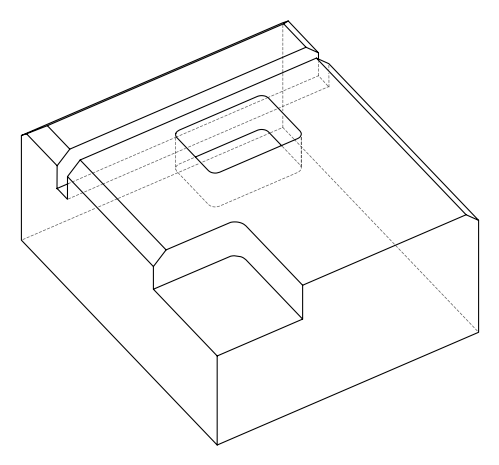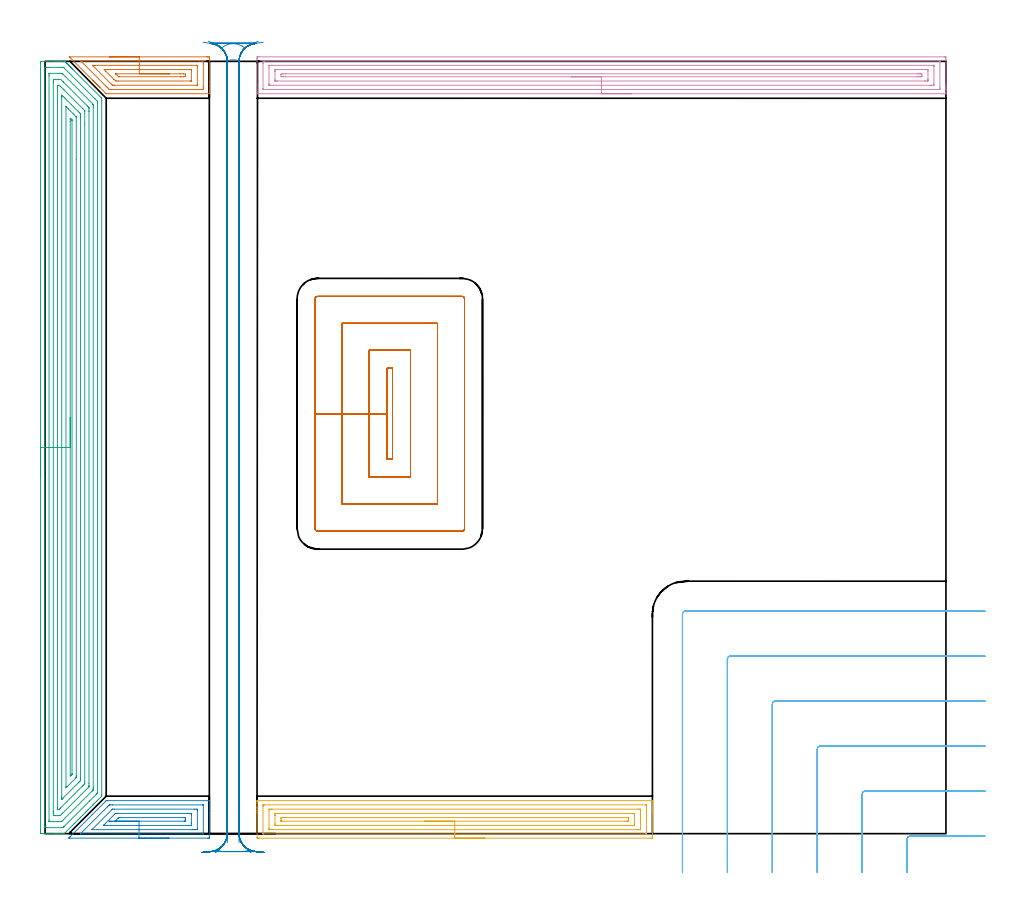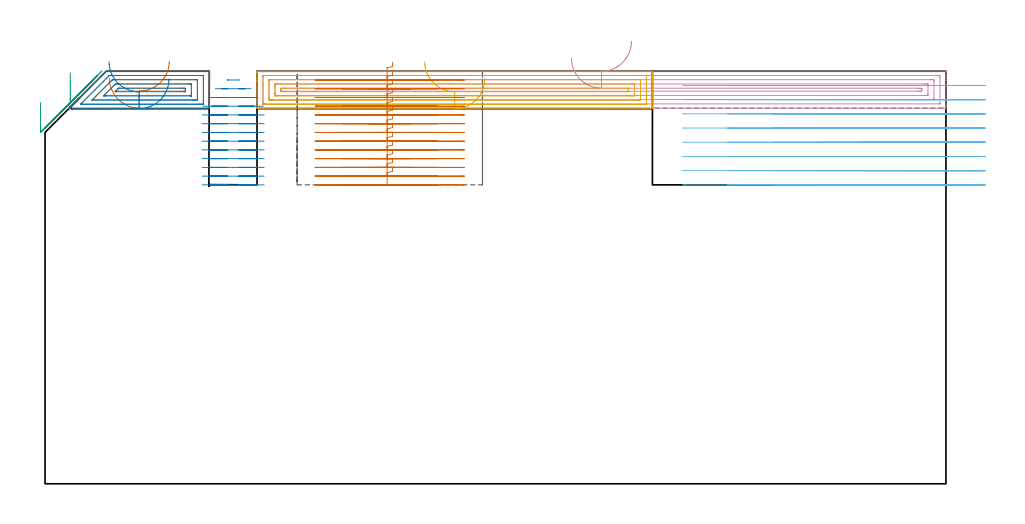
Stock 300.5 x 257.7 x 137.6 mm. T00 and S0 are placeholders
(PLAN: 8 operations, 2 tool changes, 79.7 min)
(1 AREA_MILL | FG_CHAMFER_SURFACE | UGT0205_001 | 1.84 min | 4463 mm3)
(2 AREA_MILL_1 | FG_CHAMFER_SURFACE_1 | UGT0205_001 | 1.86 min | 4624 mm3)
(3 AREA_MILL_2 | FG_CHAMFER_SURFACE_2 | UGT0205_001 | 16.23 min | 51466 mm3)
(4 AREA_MILL_3 | FG_CHAMFER_SURFACE_3 | UGT0205_001 | 9.4 min | 17809 mm3)
(5 AREA_MILL_4 | FG_CHAMFER_SURFACE_4 | UGT0205_001 | 5.5 min | 11270 mm3)
(6 MILL_CORNER_NOTCH_RECTANGULAR | CORNER_NOTCH_RECTANGULAR | UGT0201_094 | Follow Part, ap 5, ae 75% | 12.08 min | 310929 mm3)
(7 MILL_RECTANGULAR_POCKET | POCKET_RECTANGULAR_STRAIGHT | NXT0201_011 | Follow Part, ap 3, ae 75% | 17.88 min | 210039 mm3)
(8 MILL_RECTANGULAR_SLOT | SLOT_RECTANGULAR | NXT0201_011 | Follow Part, ap 3, ae 75% | 14.95 min | 153348 mm3)
(TOOL UGT0205_001 | Chamfer Mill 20 x 3 x 45 deg. | D20 FL50 Z2)
(TOOL UGT0201_094 | End mill 20 mm | D20 FL38 Z4)
(TOOL NXT0201_011 | ENDMILL 12mm [2P460-1200-NA 1630] | D12 FL38 Z6)
(OP 1 AREA_MILL)
G17 G21 G94 G90
T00 M6
G54
G17 G0 G90 X21.45 Y259.1 S1061 M3
G43 Z147.6 H0
Z135.3
G94 G1 X21.488 Z134.428 F250.
X21.602 Z133.563
X21.791 Z132.712
X22.053 Z131.88
X22.387 Z131.074
X22.79 Z130.3
X23.258 Z129.564
X23.79 Z128.872
X24.379 Z128.229
X25.022 Z127.639
X25.714 Z127.108
X26.45 Z126.64
X27.224 Z126.237
X28.03 Z125.903
X28.862 Z125.641
X29.713 Z125.452
X30.578 Z125.338
X31.45 Z125.3
X53.763
X54.199 Y259.099 Z125.301
X54.631 Y259.095 Z125.303
X54.79 Y259.092 Z125.306
X54.795 Y258.67 Z125.728
X54.8 Y258.077 Z126.32
Y250.75 Z133.645
Y249.296 Z135.101
Y248.11 Z136.284
Y247.5 Z136.9
Y247.23 Z137.169
X54.799 Y247.098 Z137.302
X54.79 Y246.806 Z137.593
X54.645 Y246.8 Z137.6
X21.19
X20.398 Y246.806 Z137.591
X20.33 Y246.869 Z137.528
X20.298 Y246.9 Z137.497
X18.345 Y248.854 Z135.544
X18.208 Y248.99 Z135.406
X18.068 Y249.131 Z135.267
X17.911 Y249.288 Z135.11
X17.768 Y249.43 Z134.965
X17.622 Y249.577 Z134.821
X17.477 Y249.722 Z134.676
X17.327 Y249.87 Z134.525
X17.176 Y250.023 Z134.375
X17.043 Y250.156 Z134.242
X16.887 Y250.31 Z134.085
X16.73 Y250.469 Z133.929
X16.609 Y250.59 Z133.808
X16.447 Y250.75 Z133.645
X16.284 Y250.915 Z133.483
X16.175 Y251.024 Z133.374
X16.007 Y251.19 Z133.204
X15.838 Y251.361 Z133.037
X8.424 Y258.776 Z125.624
X8.255 Y258.948 Z125.452
X8.119 Y259.093 Z125.306
X8.255 Y259.1 Z125.3
X31.45
Y257.686 Z126.714
X51.628
X52.415 Y257.685 Z126.715
X52.522 Y257.684 Z126.716
X52.767 Y257.679 Z126.721
X52.79 Y257.599 Z126.801
X52.796 Y257.413 Z126.987
X52.799 Y256.91 Z127.49
X52.8 Y256.53 Z127.87
Y248.99 Z135.41
X52.798 Y248.612 Z135.788
X52.79 Y248.232 Z136.168
X52.787 Y248.22 Z136.18
X52.782 Y248.218 Z136.182
X52.759 Y248.216 Z136.184
X52.71 Y248.215 Z136.185
X52.612 Y248.214 Z136.186
X21.977
X21.584 Y248.217 Z136.183
X21.486 Y248.219 Z136.181
X21.442 Y248.221 Z136.179
X21.377 Y248.282 Z136.118
X21.191 Y248.461 Z135.939
X20.66 Y248.99 Z135.41
X20.298 Y249.351 Z135.049
X12.269 Y257.38 Z127.02
X12.056 Y257.595 Z126.805
X12.024 Y257.629 Z126.771
X11.995 Y257.666 Z126.734
X11.986 Y257.679 Z126.721
X12.375 Y257.686 Z126.714
X31.45
Y256.272 Z128.128
X50.631 Y256.271 Z128.129
X50.712 Y256.27 Z128.13
X50.776 Y256.267 Z128.133
X50.789 Y256.265 Z128.135
X50.793 Y256.244 Z128.156
X50.796 Y256.197 Z128.203
X50.799 Y256.03 Z128.37
X50.8 Y255.863 Z128.537
X50.798 Y249.705 Z134.695
X50.793 Y249.648 Z134.752
X50.789 Y249.634 Z134.766
X50.782 Y249.633 Z134.767
X50.753 Y249.63 Z134.77
X50.631 Y249.629 Z134.771
X23.22
X22.975 Y249.63 Z134.77
X22.73 Y249.632 Z134.768
X22.567 Y249.635 Z134.765
X22.465 Y249.646 Z134.754
X22.419 Y249.689 Z134.711
X22.231 Y249.87 Z134.53
X22.083 Y250.017 Z134.383
X16.07 Y256.03 Z128.37
X15.838 Y256.264 Z128.136
X15.837 Y256.269 Z128.131
X16.485 Y256.271 Z128.129
X16.73 Y256.272 Z128.128
X31.45
Y254.857 Z129.543
X48.251
X48.68 Y254.854 Z129.546
X48.777 Y254.852 Z129.548
X48.79 Y254.85 Z129.55
X48.793 Y254.833 Z129.567
X48.797 Y254.786 Z129.614
X48.799 Y254.692 Z129.708
Y251.213 Z133.187
X48.797 Y251.109 Z133.291
X48.793 Y251.058 Z133.342
X48.79 Y251.05 Z133.35
X48.781 Y251.047 Z133.353
X48.748 Y251.045 Z133.355
X48.549 Y251.043 Z133.357
X24.462
X23.867 Y251.047 Z133.353
X23.563 Y251.05 Z133.35
X22.975 Y251.578 Z132.822
X22.92 Y251.63 Z132.77
X20.279 Y254.27 Z130.13
X19.71 Y254.85 Z129.55
X20.298 Y254.855 Z129.545
X20.596 Y254.857 Z129.543
X31.45
Y253.443 Z130.957
X45.278
X46.119 Y253.44 Z130.96
X46.17 Y253.438 Z130.962
X46.79 Y253.39 Z131.01
X46.795 Y252.774 Z131.626
X46.79 Y252.51 Z131.89
X46.219 Y252.462 Z131.938
X46.17 Y252.46 Z131.94
X45.332 Y252.457 Z131.943
X45.278
X24.759
X24.705 Y252.458 Z131.942
X24.598 Y252.463 Z131.937
X24.543 Y252.467 Z131.933
X24.526 Y252.48 Z131.92
X24.492 Y252.51 Z131.89
X23.867 Y253.132 Z131.268
X23.611 Y253.39 Z131.01
X23.577 Y253.428 Z130.972
X23.574 Y253.434 Z130.966
X23.582 Y253.436 Z130.964
X23.651 Y253.44 Z130.96
X23.759 Y253.443 Z130.957
X23.813
X31.45
X32.322 Z130.995
X33.186 Z131.109
X34.038 Z131.298
X34.87 Z131.56
X35.676 Z131.894
X36.45 Z132.297
X37.186 Z132.765
X37.878 Z133.296
X38.521 Z133.886
X39.11 Z134.529
X39.641 Z135.221
X40.11 Z135.957
X40.513 Z136.731
X40.847 Z137.537
X41.109 Z138.369
X41.298 Z139.22
X41.412 Z140.085
X41.45 Z140.957
G0 Z147.6
M5
M2
(OP 2 AREA_MILL_1)
G17 G21 G94 G90
T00 M6
G54
G17 G0 G90 X41.35 Y-1.5 S1061 M3
G43 Z147.6 H0
Z135.1
G94 G1 X41.312 Z134.228 F250.
X41.198 Z133.364
X41.009 Z132.512
X40.747 Z131.68
X40.413 Z130.874
X40.01 Z130.1
X39.541 Z129.364
X39.01 Z128.672
X38.421 Z128.029
X37.778 Z127.44
X37.086 Z126.908
X36.35 Z126.44
X35.576 Z126.037
X34.77 Z125.703
X33.938 Z125.441
X33.086 Z125.252
X32.221 Z125.138
X31.35 Z125.1
X8.048 Y-1.499
X7.917 Y-1.493 Z125.103
X7.962 Y-1.444 Z125.153
X8.085 Y-1.315 Z125.283
X8.342 Y-1.058 Z125.542
X20.35 Y10.949 Z137.549
X20.405 Y10.998 Z137.586
X20.748 Y11. Z137.6
X54.762
X54.79 Y10.995 Z137.593
X54.8 Y10.914 Z137.513
Y6.886 Z133.485
Y6.077 Z132.67
Y-1.001 Z125.594
X54.796 Y-1.41 Z125.186
X54.79 Y-1.491 Z125.104
X54.708 Y-1.498 Z125.098
X54.32 Y-1.5 Z125.1
X31.35
Y-0.086 Z126.514
X11.913 Y-0.085 Z126.515
X11.882
X11.786 Y-0.079 Z126.521
X11.787 Y-0.068 Z126.532
X11.791 Y-0.062 Z126.538
X11.824 Y-0.026 Z126.574
X11.858 Y0.008 Z126.608
X20.748 Y8.899 Z135.499
X21.108 Y9.256 Z135.856
X21.286 Y9.43 Z136.03
X21.427 Y9.566 Z136.166
X21.632 Y9.583 Z136.183
X21.664 Y9.584 Z136.184
X22.515 Y9.586 Z136.186
X52.584 Y9.585 Z136.185
X52.755 Y9.581 Z136.181
X52.789 Y9.579 Z136.179
X52.795 Y9.555 Z136.155
X52.798 Y9.527 Z136.127
X52.8 Y9.498 Z136.098
Y9.369 Z135.969
X52.799 Y0.274 Z126.874
X52.796 Y0.109 Z126.709
X52.79 Y-0.022 Z126.578
X52.784 Y-0.08 Z126.52
X52.522 Y-0.086 Z126.514
X31.35
Y1.328 Z127.928
X15.718 Y1.329 Z127.929
X15.669 Y1.332 Z127.932
X15.648 Y1.335 Z127.935
X15.656 Y1.35 Z127.95
X15.678 Y1.378 Z127.978
X22.331 Y8.032 Z134.632
X22.394 Y8.092 Z134.692
X22.446 Y8.139 Z134.739
X22.48 Y8.165 Z134.765
X22.515 Y8.167 Z134.767
X23.075 Y8.171 Z134.771
X49.903
X50.465 Y8.169 Z134.769
X50.786 Y8.164 Z134.764
X50.799 Y7.847 Z134.447
X50.8 Y7.833 Z134.433
Y1.64 Z128.24
X50.786 Y1.335 Z127.935
X50.225 Y1.33 Z127.93
X49.903 Y1.329 Z127.929
X49.344 Y1.328 Z127.928
X31.35
Y2.743 Z129.343
X20.286
X19.865 Y2.744 Z129.344
X19.657 Y2.746 Z129.346
X19.526 Y2.749 Z129.349
X19.582 Y2.821 Z129.421
X19.675 Y2.921 Z129.521
X19.865 Y3.116 Z129.716
X23.113 Y6.363 Z132.963
X23.399 Y6.646 Z133.246
X23.508 Y6.747 Z133.347
X23.61 Y6.751 Z133.351
X24.282 Y6.756 Z133.356
X24.487 Y6.757 Z133.357
X47.457
X48.136 Y6.756 Z133.356
X48.344 Y6.754 Z133.354
X48.79 Y6.743 Z133.343
X48.799 Y6.298 Z132.898
X48.8 Y3.643 Z130.243
X48.799 Y3.423 Z130.023
X48.793 Y2.765 Z129.365
X48.786 Y2.749 Z129.349
X48.772 Y2.746 Z129.346
X48.73 Y2.744 Z129.344
X48.645 Y2.743 Z129.343
X48.475
X31.35
Y4.157 Z130.757
X23.549
X23.424 Y4.158 Z130.758
X23.399 Y4.16 Z130.76
X23.381 Y4.163 Z130.763
X23.388 Y4.179 Z130.779
X23.399 Y4.199 Z130.799
X23.452 Y4.254 Z130.854
X23.506 Y4.308 Z130.908
X24.282 Y5.084 Z131.684
X24.336 Y5.138 Z131.738
X24.393 Y5.192 Z131.792
X24.484 Y5.274 Z131.874
X24.568 Y5.336 Z131.936
X24.865 Y5.341 Z131.941
X25.016 Y5.343 Z131.943
X46.219
X46.369 Y5.342 Z131.942
X46.519 Y5.338 Z131.938
X46.79 Y5.329 Z131.929
X46.793 Y5.192 Z131.792
X46.799 Y4.762 Z131.362
Y4.308 Z130.908
X46.798 Y4.2 Z130.8
X46.794 Y4.174 Z130.774
X46.791 Y4.166 Z130.766
X46.769 Y4.163 Z130.763
X46.67 Y4.159 Z130.759
X46.519 Y4.157 Z130.757
X46.369
X31.35
X30.478 Z130.795
X29.613 Z130.909
X28.762 Z131.098
X27.93 Z131.36
X27.124 Z131.694
X26.35 Z132.097
X25.614 Z132.565
X24.922 Z133.096
X24.279 Z133.686
X23.689 Z134.329
X23.158 Z135.021
X22.69 Z135.757
X22.287 Z136.531
X21.953 Z137.337
X21.691 Z138.169
X21.502 Z139.02
X21.388 Z139.885
X21.35 Z140.757
G0 Z147.6
M5
M2
(OP 3 AREA_MILL_2)
G17 G21 G94 G90
T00 M6
G54
G17 G0 G90 X-1.5 Y118.8 S1061 M3
G43 Z147.6 H0
Z127.2
G94 G1 Y118.838 Z126.328 F250.
Y118.952 Z125.463
Y119.141 Z124.612
Y119.403 Z123.78
Y119.737 Z122.974
Y120.14 Z122.2
Y120.608 Z121.464
Y121.14 Z120.772
Y121.729 Z120.129
Y122.372 Z119.54
Y123.064 Z119.008
Y123.8 Z118.54
Y124.574 Z118.137
Y125.38 Z117.803
Y126.212 Z117.541
Y127.063 Z117.352
Y127.928 Z117.238
Y128.8 Z117.2
Y256.983
X-1.495 Y257.395 Z117.203
X-1.492 Y257.59 Z117.206
X-1.293 Y257.6 Z117.405
X3.399 Z122.093
X3.946 Z122.642
X4.282 Z122.978
X4.829 Z123.525
X5.166 Z123.861
X6.46 Z125.158
X6.491 Z125.189
X6.591 Y257.598 Z125.289
X6.619 Y257.579 Z125.317
X6.891 Y257.309 Z125.591
X6.972 Y257.228 Z125.672
X7.218 Y256.983 Z125.916
X7.375 Y256.828 Z126.07
X7.528 Y256.673 Z126.226
X7.665 Y256.537 Z126.362
X7.816 Y256.386 Z126.512
X7.965 Y256.236 Z126.663
X8.111 Y256.09 Z126.809
X8.258 Y255.944 Z126.954
X8.402 Y255.799 Z127.1
X8.558 Y255.643 Z127.256
X8.7 Y255.502 Z127.396
X8.839 Y255.362 Z127.537
X9.005 Y255.197 Z127.702
X9.142 Y255.06 Z127.838
X18.829 Y245.371 Z137.529
X18.863 Y245.333 Z137.562
X18.894 Y245.295 Z137.592
X18.9 Y244.477 Z137.6
Y13.122
X18.897 Y12.504 Z137.586
X18.861 Y12.461 Z137.561
X17.737 Y11.336 Z136.435
X17.29 Y10.889 Z135.989
X16.844 Y10.443 Z135.542
X16.282 Y9.881 Z134.981
X16.063 Y9.661 Z134.76
X15.951 Y9.549 Z134.648
X15.417 Y9.017 Z134.116
X15.179 Y8.778 Z133.876
X15.058 Y8.656 Z133.755
X14.553 Y8.152 Z133.252
X14.296 Y7.894 Z132.992
X14.164 Y7.763 Z132.861
X13.688 Y7.288 Z132.388
X13.412 Y7.01 Z132.108
X12.824 Y6.424 Z131.524
X12.529 Y6.126 Z131.224
X11.93 Y5.53 Z130.63
X11.645 Y5.243 Z130.34
X11.037 Y4.636 Z129.736
X10.762 Y4.359 Z129.456
X10.052 Y3.651 Z128.751
X9.698 Y3.297 Z128.395
X9.128 Y2.728 Z127.828
X8.405 Y2.005 Z127.105
X6.571 Y0.17 Z125.269
X6.491 Y0.092 Z125.189
X6.407 Y0.01 Z125.104
X6.154 Y0. Z124.854
X5.839 Z124.539
X5.166 Z123.86
X3.946 Z122.642
X3.399 Z122.093
X-0.746 Z117.951
X-1.019 Y0.001 Z117.678
X-1.231 Y0.004 Z117.466
X-1.492 Y0.009 Z117.206
X-1.494 Y0.136 Z117.203
X-1.499 Y0.617 Z117.201
X-1.5 Y1.103 Z117.2
Y128.8
X-0.086 Z118.614
X-0.085 Y255.407 Z118.615
X-0.084 Y255.513 Z118.616
X-0.081 Y255.564 Z118.619
X-0.08 Y255.583 Z118.62
X-0.049 Y255.59 Z118.651
X0.351 Y255.598 Z119.051
X0.748 Y255.599 Z119.448
X1.233 Y255.6 Z119.933
X4.767 Z123.467
X5.651 Z124.351
X6.049 Y255.597 Z124.749
X6.106 Y255.594 Z124.806
X6.139 Y255.59 Z124.839
X6.171 Y255.567 Z124.871
X6.298 Y255.446 Z124.998
X6.553 Y255.197 Z125.253
X16.652 Y245.098 Z135.352
X17.268 Y244.477 Z135.968
X17.476 Y244.262 Z136.176
X17.486 Y243.584 Z136.186
X17.485 Y14.016 Z136.185
X17.48 Y13.595 Z136.18
X17.479 Y13.546 Z136.179
X17.453 Y13.514 Z136.153
X17.398 Y13.453 Z136.098
X17.305 Y13.356 Z136.005
X17.073 Y13.122 Z135.773
X14.84 Y10.889 Z133.54
X6.354 Y2.403 Z125.054
X6.2 Y2.251 Z124.9
X6.049 Y2.105 Z124.749
X5.981 Y2.043 Z124.681
X5.927 Y2.01 Z124.627
X5.807 Y2.006 Z124.507
X5.563 Y2.001 Z124.263
X0.748 Y2. Z119.448
X0.261 Y2.002 Z118.961
X0.03 Y2.01 Z118.73
X-0.079 Y2.015 Z118.621
X-0.085 Y2.352 Z118.615
Y2.403
X-0.086 Y128.8 Z118.614
X1.328 Z120.028
X1.329 Y252.823 Z120.029
X1.333 Y253.41 Z120.033
X1.335 Y253.562 Z120.035
X1.337 Y253.59 Z120.037
X1.381 Y253.594 Z120.081
X1.445 Y253.599 Z120.145
X4.978 Y253.6 Z123.678
X5.166 Y253.598 Z123.866
X5.353 Y253.594 Z124.053
X5.706 Y253.583 Z124.406
X5.888 Y253.41 Z124.588
X6.049 Y253.251 Z124.749
X6.784 Y252.517 Z125.484
X15.977 Y243.323 Z134.677
X16.029 Y243.27 Z134.729
X16.053 Y243.241 Z134.753
X16.062 Y243.227 Z134.762
X16.065 Y243.201 Z134.765
X16.069 Y242.997 Z134.769
X16.071 Y242.691 Z134.771
Y242.385
Y15.496
X16.068 Y14.909 Z134.768
X16.065 Y14.609 Z134.765
X16.06 Y14.57 Z134.76
X16.039 Y14.546 Z134.739
X15.979 Y14.482 Z134.679
X15.768 Y14.268 Z134.468
X15.643 Y14.142 Z134.343
X5.871 Y4.37 Z124.571
X5.688 Y4.19 Z124.388
X5.512 Y4.023 Z124.212
X5.346 Y4.008 Z124.046
X5.166 Y4.004 Z123.866
X4.47 Y4. Z123.17
X4.282 Z122.982
X2.703 Z121.403
X1.819 Y4.001 Z120.519
X1.632 Y4.004 Z120.332
X1.444 Y4.01 Z120.144
X1.335 Y4.016 Z120.035
X1.332 Y4.088 Z120.032
X1.33 Y4.19 Z120.03
X1.329 Y4.496 Z120.029
X1.328 Y128.8 Z120.028
X2.743 Z121.443
Y250.5
X2.744 Y250.73 Z121.444
X2.749 Y251.387 Z121.449
X2.76 Y251.59 Z121.46
X3.422 Y251.6 Z122.122
X4.306 Z123.006
X5.166 Y251.595 Z123.866
X5.197 Y251.592 Z123.897
X6.049 Y250.798 Z124.749
X6.12 Y250.73 Z124.82
X14.16 Y242.691 Z132.86
X14.322 Y242.525 Z133.022
X14.65 Y242.188 Z133.35
X14.654 Y242.031 Z133.354
X14.656 Y241.798 Z133.356
X14.657 Y241.135 Z133.357
Y240.904
Y16.696
X14.656 Y16.034 Z133.356
X14.654 Y15.802 Z133.354
X14.65 Y15.638 Z133.35
X14.643 Y15.603 Z133.343
X14.617 Y15.573 Z133.317
X14.566 Y15.518 Z133.266
X14.425 Y15.374 Z133.125
X5.921 Y6.87 Z124.621
X5.541 Y6.491 Z124.241
X5.166 Y6.121 Z123.866
X5.091 Y6.052 Z123.791
X5.033 Y6.01 Z123.733
X4.927 Y6.007 Z123.627
X4.712 Y6.003 Z123.412
X4.282 Y6. Z122.982
X3.375 Z122.075
X2.964 Y6.006 Z121.664
X2.764 Y6.01 Z121.464
X2.75 Y6.121 Z121.45
X2.744 Y6.638 Z121.444
X2.743 Y6.87 Z121.443
Y7.533
Y128.8
X4.157 Z122.857
Y249.07
X4.159 Y249.197 Z122.859
X4.163 Y249.45 Z122.863
X4.167 Y249.591 Z122.867
X4.201 Y249.593 Z122.901
X4.282 Y249.596 Z122.982
X4.518 Y249.598 Z123.218
X4.679 Y249.594 Z123.379
X4.758 Y249.59 Z123.458
X4.901 Y249.464 Z123.601
X5.166 Y249.219 Z123.866
X5.454 Y248.944 Z124.154
X6.049 Y248.352 Z124.749
X6.352 Y248.051 Z125.052
X12.604 Y241.798 Z131.304
X13.118 Y241.28 Z131.818
X13.209 Y241.184 Z131.909
X13.229 Y241.161 Z131.929
X13.236 Y241.114 Z131.936
X13.24 Y241.031 Z131.94
X13.242 Y240.904 Z131.942
X13.243 Y236.55 Z131.943
X13.242 Y17.463 Z131.942
X13.236 Y16.696 Z131.936
X13.231 Y16.64 Z131.931
X13.203 Y16.609 Z131.903
X13.118 Y16.519 Z131.818
X12.763 Y16.161 Z131.463
X12.404 Y15.802 Z131.104
X5.166 Y8.564 Z123.866
X4.764 Y8.169 Z123.464
X4.603 Y8.013 Z123.303
X4.282 Y8.007 Z122.982
X4.19 Y8.008 Z122.89
X4.169 Y8.009 Z122.869
X4.164 Y8.107 Z122.864
X4.16 Y8.276 Z122.86
X4.157 Y8.529 Z122.857
Y8.656
Y128.8
X5.571 Z124.271
Y245.371
X5.573 Y245.853 Z124.273
X5.576 Y246.264 Z124.276
X5.578 Y246.358 Z124.278
X5.682 Y246.264 Z124.382
X6.049 Y245.901 Z124.749
X6.582 Y245.371 Z125.282
X8.815 Y243.138 Z127.515
X11.048 Y240.904 Z129.748
X11.351 Y240.601 Z130.051
X11.643 Y240.305 Z130.343
X11.789 Y240.154 Z130.489
X11.822 Y240.117 Z130.522
X11.824 Y240.08 Z130.524
X11.826 Y240.011 Z130.526
X11.829 Y239.528 Z130.529
Y239.118
Y18.482
X11.827 Y18. Z130.527
X11.824 Y17.794 Z130.524
X11.822 Y17.696 Z130.522
X11.731 Y17.589 Z130.431
X11.543 Y17.394 Z130.243
X11.351 Y17.199 Z130.051
X11.101 Y16.948 Z129.801
X6.049 Y11.897 Z124.749
X5.769 Y11.62 Z124.469
X5.628 Y11.485 Z124.328
X5.586 Y11.445 Z124.286
X5.578 Y11.5 Z124.278
X5.574 Y11.585 Z124.274
X5.572 Y11.643 Z124.272
X5.571 Y11.819 Z124.271
Y12.229
Y128.8
X6.985 Z125.685
X6.986 Y242.383 Z125.686
X6.987 Y242.48 Z125.687
X6.988 Y242.503 Z125.688
X6.989 Y242.505 Z125.689
X6.994 Y242.502 Z125.694
X7.035 Y242.464 Z125.735
X7.705 Y241.798 Z126.405
X9.492 Y240.011 Z128.192
X9.584 Y239.919 Z128.284
X10.379 Y239.118 Z129.079
X10.405 Y239.086 Z129.105
X10.408 Y239.064 Z129.108
X10.412 Y239.013 Z129.112
X10.414 Y238.908 Z129.114
X10.415 Y224.879 Z129.115
X10.414 Y19.375 Z129.114
X10.41 Y18.955 Z129.11
X10.408 Y18.747 Z129.108
X10.398 Y18.707 Z129.098
X10.374 Y18.678 Z129.074
X10.325 Y18.625 Z129.025
X10.185 Y18.482 Z128.885
X7.408 Y15.705 Z126.108
X7.215 Y15.517 Z125.915
X7.027 Y15.336 Z125.727
X6.992 Y15.305 Z125.692
X6.985 Y15.802 Z125.685
Y128.8
X8.399 Z127.099
X8.4 Y237.635 Z127.1
X8.401 Y238.225 Z127.101
X8.403 Y238.525 Z127.103
X8.406 Y238.613 Z127.106
X8.57 Y238.471 Z127.27
X8.7 Y238.35 Z127.4
X8.828 Y238.225 Z127.528
X8.958 Y238.088 Z127.658
X8.993 Y238.049 Z127.693
X8.996 Y238.033 Z127.696
X8.999 Y237.997 Z127.699
X9. Y237.921 Z127.7
Y19.965
X8.998 Y19.864 Z127.698
X8.993 Y19.784 Z127.693
X8.988 Y19.746 Z127.688
X8.969 Y19.724 Z127.669
X8.7 Y19.447 Z127.4
X8.664 Y19.411 Z127.364
X8.628 Y19.375 Z127.328
X8.53 Y19.289 Z127.23
X8.406 Y19.192 Z127.106
X8.402 Y19.375 Z127.102
X8.4 Y19.522 Z127.1
X8.399 Y128.8 Z127.099
Y129.672 Z127.138
Y130.536 Z127.251
Y131.388 Z127.44
Y132.22 Z127.703
Y133.026 Z128.036
Y133.8 Z128.439
Y134.536 Z128.908
Y135.228 Z129.439
Y135.871 Z130.028
Y136.46 Z130.672
Y136.991 Z131.364
Y137.46 Z132.099
Y137.863 Z132.873
Y138.197 Z133.679
Y138.459 Z134.511
Y138.648 Z135.363
Y138.762 Z136.228
Y138.8 Z137.099
G0 Z147.6
M5
M2
(OP 4 AREA_MILL_3)
G17 G21 G94 G90
T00 M6
G54
G17 G0 G90 X195.6 Y246.8 S1061 M3
G43 Z147.6 H0
G94 G1 X195.562 Z146.728 F250.
X195.448 Z145.863
X195.259 Z145.012
X194.997 Z144.18
X194.663 Z143.374
X194.26 Z142.6
X193.792 Z141.864
X193.26 Z141.172
X192.671 Z140.529
X192.028 Z139.939
X191.336 Z139.408
X190.6 Z138.94
X189.826 Z138.537
X189.02 Z138.203
X188.188 Z137.941
X187.336 Z137.752
X186.472 Z137.638
X185.6 Z137.6
X70.865
X70.71 Y246.806 Z137.593
X70.7 Y247.118 Z137.281
Y247.46 Z136.94
Y248.11 Z136.285
Y249.315 Z135.081
Y249.87 Z134.524
Y258.392 Z126.005
X70.703 Y258.67 Z125.728
X70.71 Y259.092 Z125.306
X70.879 Y259.096 Z125.302
X71.311 Y259.1 Z125.3
X299.889 Y259.099 Z125.301
X300.321 Y259.096 Z125.302
X300.49 Y259.092 Z125.306
X300.495 Y258.67 Z125.728
X300.5 Y258.067 Z126.33
Y249.87 Z134.524
Y249.315 Z135.081
Y248.99 Z135.406
Y248.435 Z135.961
Y248.11 Z136.285
Y247.117 Z137.282
X300.49 Y246.806 Z137.593
X300.335 Y246.8 Z137.6
X185.6
Y248.214 Z136.186
X72.991 Y248.215 Z136.185
X72.734 Y248.22 Z136.18
X72.71 Y248.221 Z136.179
X72.705 Y248.241 Z136.159
X72.702 Y248.272 Z136.128
X72.7 Y248.302 Z136.098
Y248.502 Z135.898
X72.701 Y256.91 Z127.49
X72.703 Y257.298 Z127.102
X72.713 Y257.679 Z126.721
X73.097 Y257.684 Z126.716
X73.203 Y257.685 Z126.715
X298.209
X298.466 Y257.68 Z126.72
X298.49 Y257.679 Z126.721
X298.495 Y257.659 Z126.741
X298.499 Y257.628 Z126.772
X298.5 Y257.598 Z126.802
Y257.398 Z127.002
X298.499 Y248.99 Z135.41
X298.497 Y248.602 Z135.798
X298.487 Y248.221 Z136.179
X298.103 Y248.216 Z136.184
X297.997 Y248.215 Z136.185
X185.6 Y248.214 Z136.186
Y249.628 Z134.772
X75.128 Y249.629 Z134.771
X74.883 Y249.63 Z134.77
X74.801 Y249.632 Z134.768
X74.738 Y249.635 Z134.765
X74.71 Y249.643 Z134.757
X74.707 Y249.69 Z134.71
X74.703 Y249.87 Z134.53
X74.7 Y250.05 Z134.35
Y255.33 Z129.07
X74.702 Y256.03 Z128.37
X74.704 Y256.206 Z128.194
X74.71 Y256.263 Z128.137
X74.761 Y256.266 Z128.134
X74.883 Y256.268 Z128.132
X75.531 Y256.271 Z128.129
X75.776 Y256.272 Z128.128
X296.072 Y256.271 Z128.129
X296.317 Y256.27 Z128.13
X296.399 Y256.268 Z128.132
X296.462 Y256.265 Z128.135
X296.49 Y256.257 Z128.143
X296.493 Y256.21 Z128.19
X296.497 Y256.03 Z128.37
X296.5 Y255.85 Z128.55
Y250.57 Z133.83
X296.498 Y249.87 Z134.53
X296.496 Y249.694 Z134.706
X296.49 Y249.637 Z134.763
X296.439 Y249.634 Z134.766
X296.317 Y249.632 Z134.768
X295.669 Y249.629 Z134.771
X295.424 Y249.628 Z134.772
X185.6
Y251.043 Z133.357
X77.562
X77.264 Y251.044 Z133.356
X76.83 Y251.048 Z133.352
X76.736 Y251.05 Z133.35
X76.71 Y251.059 Z133.341
X76.707 Y251.104 Z133.296
X76.704 Y251.203 Z133.197
X76.7 Y251.599 Z132.801
Y254.239 Z130.161
Y254.27 Z130.13
X76.704 Y254.694 Z129.706
X76.707 Y254.8 Z129.6
X76.71 Y254.847 Z129.553
X76.768 Y254.85 Z129.55
X76.969 Y254.854 Z129.546
X77.562 Y254.857 Z129.543
X77.858
X293.638
X293.936 Y254.856 Z129.544
X294.37 Y254.852 Z129.548
X294.464 Y254.85 Z129.55
X294.49 Y254.841 Z129.559
X294.493 Y254.796 Z129.604
X294.496 Y254.697 Z129.703
X294.5 Y254.301 Z130.099
Y251.661 Z132.739
Y251.63 Z132.77
X294.496 Y251.206 Z133.194
X294.493 Y251.1 Z133.3
X294.49 Y251.053 Z133.347
X294.432 Y251.05 Z133.35
X294.231 Y251.046 Z133.354
X293.638 Y251.043 Z133.357
X293.342
X185.6
Y252.457 Z131.943
X80.24
X79.399 Y252.46 Z131.94
X79.347 Y252.462 Z131.938
X78.71 Y252.51 Z131.89
X78.705 Y253.143 Z131.257
X78.71 Y253.39 Z131.01
X79.298 Y253.438 Z130.962
X79.347 Y253.44 Z130.96
X80.186 Y253.443 Z130.957
X80.24
X290.96
X291.801 Y253.441 Z130.959
X291.853 Y253.438 Z130.962
X292.49 Y253.39 Z131.01
X292.495 Y252.757 Z131.643
X292.49 Y252.51 Z131.89
X291.902 Y252.462 Z131.938
X291.853 Y252.46 Z131.94
X291.014 Y252.457 Z131.943
X290.96
X185.6
X184.728 Z131.981
X183.864 Z132.095
X183.012 Z132.284
X182.18 Z132.546
X181.374 Z132.88
X180.6 Z133.283
X179.864 Z133.752
X179.172 Z134.283
X178.529 Z134.872
X177.94 Z135.515
X177.408 Z136.207
X176.94 Z136.943
X176.537 Z137.717
X176.203 Z138.523
X175.941 Z139.355
X175.752 Z140.207
X175.638 Z141.072
X175.6 Z141.943
G0 Z147.6
M5
M2
(OP 5 AREA_MILL_4)
G17 G21 G94 G90
T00 M6
G54
G17 G0 G90 X146.65 Y-1.5 S1061 M3
G43 Z147.6 H0
Z135.1
G94 G1 X146.612 Z134.228 F250.
X146.498 Z133.363
X146.309 Z132.512
X146.047 Z131.68
X145.713 Z130.874
X145.31 Z130.1
X144.841 Z129.364
X144.31 Z128.672
X143.721 Z128.029
X143.078 Z127.44
X142.386 Z126.908
X141.65 Z126.44
X140.876 Z126.037
X140.07 Z125.703
X139.238 Z125.441
X138.386 Z125.252
X137.522 Z125.138
X136.65 Z125.1
X71.265
X70.872 Y-1.495 Z125.102
X70.71 Y-1.491 Z125.105
X70.7 Y-1.324 Z125.273
Y6.962 Z133.556
Y7.607 Z134.205
Y7.847 Z134.444
Y8.492 Z135.089
Y8.732 Z135.328
Y9.211 Z135.81
Y10.022 Z136.621
Y10.501 Z137.1
Y10.73 Z137.329
X70.707 Y10.986 Z137.577
X70.709 Y10.997 Z137.589
X70.821 Y11. Z137.6
X202.479
X202.591 Y10.997 Z137.589
X202.593 Y10.986 Z137.577
X202.6 Y10.73 Z137.328
Y10.022 Z136.621
Y9.211 Z135.81
Y8.732 Z135.328
Y8.492 Z135.089
Y7.847 Z134.444
Y7.607 Z134.204
Y6.962 Z133.556
Y-0.439 Z126.157
X202.596 Y-1.001 Z125.595
X202.592 Y-1.491 Z125.105
X202.53 Y-1.494 Z125.103
X202.035 Y-1.5 Z125.1
X136.65
Y-0.086 Z126.514
X73.013
X72.828 Y-0.083 Z126.517
X72.737 Y-0.079 Z126.521
X72.709 Y-0.07 Z126.53
X72.705 Y-0.043 Z126.557
X72.702 Y0.028 Z126.628
X72.7 Y0.226 Z126.826
Y9.074 Z135.674
X72.701 Y9.417 Z136.017
X72.705 Y9.515 Z136.115
X72.71 Y9.571 Z136.171
X72.726 Y9.579 Z136.179
X72.83 Y9.582 Z136.182
X73.044 Y9.586 Z136.186
X73.075
X200.287
X200.472 Y9.583 Z136.183
X200.563 Y9.579 Z136.179
X200.591 Y9.57 Z136.17
X200.595 Y9.543 Z136.143
X200.598 Y9.471 Z136.071
X200.6 Y9.274 Z135.874
Y0.426 Z127.026
X200.599 Y0.083 Z126.683
X200.595 Y-0.015 Z126.585
X200.59 Y-0.071 Z126.529
X200.574 Y-0.079 Z126.521
X200.47 Y-0.083 Z126.517
X200.255 Y-0.086 Z126.514
X200.225
X136.65
Y1.328 Z127.928
X75.713 Y1.329 Z127.929
X75.149 Y1.33 Z127.93
X74.824 Y1.333 Z127.933
X74.724 Y1.335 Z127.935
X74.709 Y1.53 Z128.13
X74.703 Y1.653 Z128.253
X74.7 Y1.776 Z128.376
X74.701 Y7.969 Z134.569
X74.706 Y8.093 Z134.693
X74.711 Y8.165 Z134.765
X74.743 Y8.167 Z134.767
X74.824 Y8.169 Z134.769
X75.387 Y8.171 Z134.771
X75.713
X197.587
X198.151 Y8.17 Z134.77
X198.476 Y8.167 Z134.767
X198.576 Y8.165 Z134.765
X198.591 Y7.97 Z134.57
X198.597 Y7.847 Z134.447
X198.6 Y7.724 Z134.324
X198.599 Y1.531 Z128.131
X198.594 Y1.407 Z128.007
X198.589 Y1.335 Z127.935
X198.557 Y1.333 Z127.933
X198.476 Y1.331 Z127.931
X197.913 Y1.329 Z127.929
X197.587 Y1.328 Z127.928
X136.65
Y2.743 Z129.343
X77.492
X77.286 Y2.744 Z129.344
X76.765 Y2.749 Z129.349
X76.71 Y2.751 Z129.351
X76.706 Y2.828 Z129.428
X76.702 Y2.994 Z129.594
X76.7 Y3.326 Z129.926
Y5.981 Z132.581
Y6.077 Z132.677
X76.705 Y6.471 Z133.071
X76.71 Y6.668 Z133.268
X76.72 Y6.751 Z133.351
X76.813 Y6.753 Z133.353
X77.492 Y6.757 Z133.357
X77.698
X195.808
X196.014 Y6.756 Z133.356
X196.535 Y6.75 Z133.35
X196.59 Y6.749 Z133.349
X196.594 Y6.672 Z133.272
X196.598 Y6.506 Z133.106
X196.6 Y6.174 Z132.774
Y3.519 Z130.119
Y3.423 Z130.023
X196.595 Y3.029 Z129.629
X196.59 Y2.832 Z129.432
X196.58 Y2.749 Z129.349
X196.487 Y2.747 Z129.347
X195.808 Y2.743 Z129.343
X195.602
X136.65
Y4.157 Z130.757
X79.12 Y4.158 Z130.758
X78.817 Y4.161 Z130.761
X78.732 Y4.164 Z130.764
X78.709 Y4.168 Z130.768
X78.707 Y4.177 Z130.777
X78.703 Y4.226 Z130.826
X78.701 Y4.308 Z130.908
Y4.875 Z131.475
X78.707 Y5.192 Z131.792
X78.71 Y5.328 Z131.928
X78.969 Y5.337 Z131.937
X79.122 Y5.341 Z131.941
X79.272 Y5.342 Z131.942
X80.01 Y5.343 Z131.943
X194.18 Y5.342 Z131.942
X194.483 Y5.339 Z131.939
X194.568 Y5.336 Z131.936
X194.591 Y5.332 Z131.932
X194.593 Y5.323 Z131.923
X194.597 Y5.274 Z131.874
X194.599 Y5.192 Z131.792
Y4.625 Z131.225
X194.593 Y4.308 Z130.908
X194.59 Y4.172 Z130.772
X194.331 Y4.163 Z130.763
X194.178 Y4.159 Z130.759
X194.028 Y4.158 Z130.758
X193.29 Y4.157 Z130.757
X136.65
X135.778 Z130.795
X134.913 Z130.909
X134.062 Z131.098
X133.23 Z131.36
X132.424 Z131.694
X131.65 Z132.097
X130.914 Z132.565
X130.222 Z133.096
X129.579 Z133.686
X128.99 Z134.329
X128.458 Z135.021
X127.99 Z135.757
X127.587 Z136.531
X127.253 Z137.337
X126.991 Z138.169
X126.802 Z139.02
X126.688 Z139.885
X126.65 Z140.757
G0 Z147.6
M5
M2
(OP 6 MILL_CORNER_NOTCH_RECTANGULAR)
G17 G21 G94 G90
T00 M6
G54
G17 G0 G90 X313.468 Y-0.8 S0 M3
G43 Z147.6 H0
Z132.862
G94 G1 X310.468 F250.
X288.594 F500.
G3 X287.6 Y-1.794 R1.
G1 Y-10.
Y-13. F250.
G0 Z147.6
X313.5 Y14.2
Z132.862
G1 X310.5
X273.595 F500.
G3 X272.6 Y13.205 R1.
G1 Y-10.
Y-13. F250.
G0 Z147.6
X313.5 Y29.2
Z132.862
G1 X310.5
X258.595 F500.
G3 X257.6 Y28.205 R1.
G1 Y-10.
Y-13. F250.
G0 Z147.6
X313.5 Y44.2
Z132.862
G1 X310.5
X243.595 F500.
G3 X242.6 Y43.205 R1.
G1 Y-10.
Y-13. F250.
G0 Z147.6
X313.5 Y59.2
Z132.862
G1 X310.5
X228.596 F500.
G3 X227.6 Y58.204 R1.
G1 Y-10.
Y-13. F250.
G0 Z147.6
X313.5 Y74.2
Z132.862
G1 X310.5
X213.596 F500.
G3 X212.6 Y73.204 R1.
G1 Y-10.
Y-13. F250.
G0 Z147.6
X313.468 Y-0.8
Z128.125
G1 X310.468
X288.594 F500.
G3 X287.6 Y-1.794 R1.
G1 Y-10.
Y-13. F250.
G0 Z147.6
X313.5 Y14.2
Z128.125
G1 X310.5
X273.595 F500.
G3 X272.6 Y13.205 R1.
G1 Y-10.
Y-13. F250.
G0 Z147.6
X313.5 Y29.2
Z128.125
G1 X310.5
X258.595 F500.
G3 X257.6 Y28.205 R1.
G1 Y-10.
Y-13. F250.
G0 Z147.6
X313.5 Y44.2
Z128.125
G1 X310.5
X243.595 F500.
G3 X242.6 Y43.205 R1.
G1 Y-10.
Y-13. F250.
G0 Z147.6
X313.5 Y59.2
Z128.125
G1 X310.5
X228.596 F500.
G3 X227.6 Y58.204 R1.
G1 Y-10.
Y-13. F250.
G0 Z147.6
X313.5 Y74.2
Z128.125
G1 X310.5
X213.596 F500.
G3 X212.6 Y73.204 R1.
G1 Y-10.
Y-13. F250.
G0 Z147.6
X313.468 Y-0.8
Z123.387
G1 X310.468
X288.594 F500.
G3 X287.6 Y-1.794 R1.
G1 Y-10.
Y-13. F250.
G0 Z147.6
X313.5 Y14.2
Z123.387
G1 X310.5
X273.595 F500.
G3 X272.6 Y13.205 R1.
G1 Y-10.
Y-13. F250.
G0 Z147.6
X313.5 Y29.2
Z123.387
G1 X310.5
X258.595 F500.
G3 X257.6 Y28.205 R1.
G1 Y-10.
Y-13. F250.
G0 Z147.6
X313.5 Y44.2
Z123.387
G1 X310.5
X243.595 F500.
G3 X242.6 Y43.205 R1.
G1 Y-10.
Y-13. F250.
G0 Z147.6
X313.5 Y59.2
Z123.387
G1 X310.5
X228.596 F500.
G3 X227.6 Y58.204 R1.
G1 Y-10.
Y-13. F250.
G0 Z147.6
X313.5 Y74.2
Z123.387
G1 X310.5
X213.596 F500.
G3 X212.6 Y73.204 R1.
G1 Y-10.
Y-13. F250.
G0 Z147.6
X313.468 Y-0.8
Z118.65
G1 X310.468
X288.594 F500.
G3 X287.6 Y-1.794 R1.
G1 Y-10.
Y-13. F250.
G0 Z147.6
X313.5 Y14.2
Z118.65
G1 X310.5
X273.595 F500.
G3 X272.6 Y13.205 R1.
G1 Y-10.
Y-13. F250.
G0 Z147.6
X313.5 Y29.2
Z118.65
G1 X310.5
X258.595 F500.
G3 X257.6 Y28.205 R1.
G1 Y-10.
Y-13. F250.
G0 Z147.6
X313.5 Y44.2
Z118.65
G1 X310.5
X243.595 F500.
G3 X242.6 Y43.205 R1.
G1 Y-10.
Y-13. F250.
G0 Z147.6
X313.5 Y59.2
Z118.65
G1 X310.5
X228.596 F500.
G3 X227.6 Y58.204 R1.
G1 Y-10.
Y-13. F250.
G0 Z147.6
X313.5 Y74.2
Z118.65
G1 X310.5
X213.596 F500.
G3 X212.6 Y73.204 R1.
G1 Y-10.
Y-13. F250.
G0 Z147.6
X313.468 Y-0.8
Z113.912
G1 X310.468
X288.594 F500.
G3 X287.6 Y-1.794 R1.
G1 Y-10.
Y-13. F250.
G0 Z147.6
X313.5 Y14.2
Z113.912
G1 X310.5
X273.595 F500.
G3 X272.6 Y13.205 R1.
G1 Y-10.
Y-13. F250.
G0 Z147.6
X313.5 Y29.2
Z113.912
G1 X310.5
X258.595 F500.
G3 X257.6 Y28.205 R1.
G1 Y-10.
Y-13. F250.
G0 Z147.6
X313.5 Y44.2
Z113.912
G1 X310.5
X243.595 F500.
G3 X242.6 Y43.205 R1.
G1 Y-10.
Y-13. F250.
G0 Z147.6
X313.5 Y59.2
Z113.912
G1 X310.5
X228.596 F500.
G3 X227.6 Y58.204 R1.
G1 Y-10.
Y-13. F250.
G0 Z147.6
X313.5 Y74.2
Z113.912
G1 X310.5
X213.596 F500.
G3 X212.6 Y73.204 R1.
G1 Y-10.
Y-13. F250.
G0 Z147.6
X313.468 Y-0.8
Z109.175
G1 X310.468
X288.594 F500.
G3 X287.6 Y-1.794 R1.
G1 Y-10.
Y-13. F250.
G0 Z147.6
X313.5 Y14.2
Z109.175
G1 X310.5
X273.595 F500.
G3 X272.6 Y13.205 R1.
G1 Y-10.
Y-13. F250.
G0 Z147.6
X313.5 Y29.2
Z109.175
G1 X310.5
X258.595 F500.
G3 X257.6 Y28.205 R1.
G1 Y-10.
Y-13. F250.
G0 Z147.6
X313.5 Y44.2
Z109.175
G1 X310.5
X243.595 F500.
G3 X242.6 Y43.205 R1.
G1 Y-10.
Y-13. F250.
G0 Z147.6
X313.5 Y59.2
Z109.175
G1 X310.5
X228.596 F500.
G3 X227.6 Y58.204 R1.
G1 Y-10.
Y-13. F250.
G0 Z147.6
X313.5 Y74.2
Z109.175
G1 X310.5
X213.596 F500.
G3 X212.6 Y73.204 R1.
G1 Y-10.
Y-13. F250.
G0 Z147.6
X313.468 Y-0.8
Z104.437
G1 X310.468
X288.594 F500.
G3 X287.6 Y-1.794 R1.
G1 Y-10.
Y-13. F250.
G0 Z147.6
X313.5 Y14.2
Z104.437
G1 X310.5
X273.595 F500.
G3 X272.6 Y13.205 R1.
G1 Y-10.
Y-13. F250.
G0 Z147.6
X313.5 Y29.2
Z104.437
G1 X310.5
X258.595 F500.
G3 X257.6 Y28.205 R1.
G1 Y-10.
Y-13. F250.
G0 Z147.6
X313.5 Y44.2
Z104.437
G1 X310.5
X243.595 F500.
G3 X242.6 Y43.205 R1.
G1 Y-10.
Y-13. F250.
G0 Z147.6
X313.5 Y59.2
Z104.437
G1 X310.5
X228.596 F500.
G3 X227.6 Y58.204 R1.
G1 Y-10.
Y-13. F250.
G0 Z147.6
X313.5 Y74.2
Z104.437
G1 X310.5
X213.596 F500.
G3 X212.6 Y73.204 R1.
G1 Y-10.
Y-13. F250.
G0 Z147.6
X313.468 Y-0.8
Z99.7
G1 X310.468
X288.594 F500.
G3 X287.6 Y-1.794 R1.
G1 Y-10.
Y-13. F250.
G0 Z147.6
X313.5 Y14.2
Z99.7
G1 X310.5
X273.595 F500.
G3 X272.6 Y13.205 R1.
G1 Y-10.
Y-13. F250.
G0 Z147.6
X313.5 Y29.2
Z99.7
G1 X310.5
X258.595 F500.
G3 X257.6 Y28.205 R1.
G1 Y-10.
Y-13. F250.
G0 Z147.6
X313.5 Y44.2
Z99.7
G1 X310.5
X243.595 F500.
G3 X242.6 Y43.205 R1.
G1 Y-10.
Y-13. F250.
G0 Z147.6
X313.5 Y59.2
Z99.7
G1 X310.5
X228.596 F500.
G3 X227.6 Y58.204 R1.
G1 Y-10.
Y-13. F250.
G0 Z147.6
X313.5 Y74.2
Z99.7
G1 X310.5
X213.596 F500.
G3 X212.6 Y73.204 R1.
G1 Y-10.
Y-13. F250.
G0 Z147.6
M5
M2
(OP 7 MILL_RECTANGULAR_POCKET)
G17 G21 G94 G90
T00 M6
G54
G17 G0 G90 X115.9 Y150.074 S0 M3
G43 Z147.6 H1
Z140.6
G94 G1 Y155.2 Z139.226 F250.
X114.1 Z138.744
Y140.05 Z134.685
Y124.9 F500.
X115.9
Y155.2
X114.1
Y140.05
X108.1
Y118.9
X121.9
Y161.2
X108.1
Y140.05
X99.1
Y109.9
X130.9
Y170.2
X99.1
Y140.05
X90.1
Y101.7
G3 X90.9 Y100.9 R0.8
G1 X139.1
G3 X139.9 Y101.7 R0.8
G1 Y178.4
G3 X139.1 Y179.2 R0.8
G1 X90.9
G3 X90.1 Y178.4 R0.8
G1 Y140.05
Y139.05
G0 X115.9 Y150.074 Z137.685
G1 Y155.2 Z136.311 F250.
X114.1 Z135.829
Y140.05 Z131.769
Y124.9 F500.
X115.9
Y155.2
X114.1
Y140.05
X108.1
Y118.9
X121.9
Y161.2
X108.1
Y140.05
X99.1
Y109.9
X130.9
Y170.2
X99.1
Y140.05
X90.1
Y101.7
G3 X90.9 Y100.9 R0.8
G1 X139.1
G3 X139.9 Y101.7 R0.8
G1 Y178.4
G3 X139.1 Y179.2 R0.8
G1 X90.9
G3 X90.1 Y178.4 R0.8
G1 Y140.05
Y139.05
G0 X115.9 Y150.074 Z134.769
G1 Y155.2 Z133.396 F250.
X114.1 Z132.913
Y140.05 Z128.854
Y124.9 F500.
X115.9
Y155.2
X114.1
Y140.05
X108.1
Y118.9
X121.9
Y161.2
X108.1
Y140.05
X99.1
Y109.9
X130.9
Y170.2
X99.1
Y140.05
X90.1
Y101.7
G3 X90.9 Y100.9 R0.8
G1 X139.1
G3 X139.9 Y101.7 R0.8
G1 Y178.4
G3 X139.1 Y179.2 R0.8
G1 X90.9
G3 X90.1 Y178.4 R0.8
G1 Y140.05
Y139.05
G0 X115.9 Y150.074 Z131.854
G1 Y155.2 Z130.48 F250.
X114.1 Z129.998
Y140.05 Z125.938
Y124.9 F500.
X115.9
Y155.2
X114.1
Y140.05
X108.1
Y118.9
X121.9
Y161.2
X108.1
Y140.05
X99.1
Y109.9
X130.9
Y170.2
X99.1
Y140.05
X90.1
Y101.7
G3 X90.9 Y100.9 R0.8
G1 X139.1
G3 X139.9 Y101.7 R0.8
G1 Y178.4
G3 X139.1 Y179.2 R0.8
G1 X90.9
G3 X90.1 Y178.4 R0.8
G1 Y140.05
Y139.05
G0 X115.9 Y150.074 Z128.938
G1 Y155.2 Z127.565 F250.
X114.1 Z127.082
Y140.05 Z123.023
Y124.9 F500.
X115.9
Y155.2
X114.1
Y140.05
X108.1
Y118.9
X121.9
Y161.2
X108.1
Y140.05
X99.1
Y109.9
X130.9
Y170.2
X99.1
Y140.05
X90.1
Y101.7
G3 X90.9 Y100.9 R0.8
G1 X139.1
G3 X139.9 Y101.7 R0.8
G1 Y178.4
G3 X139.1 Y179.2 R0.8
G1 X90.9
G3 X90.1 Y178.4 R0.8
G1 Y140.05
Y139.05
G0 X115.9 Y150.074 Z126.023
G1 Y155.2 Z124.649 F250.
X114.1 Z124.167
Y140.05 Z120.108
Y124.9 F500.
X115.9
Y155.2
X114.1
Y140.05
X108.1
Y118.9
X121.9
Y161.2
X108.1
Y140.05
X99.1
Y109.9
X130.9
Y170.2
X99.1
Y140.05
X90.1
Y101.7
G3 X90.9 Y100.9 R0.8
G1 X139.1
G3 X139.9 Y101.7 R0.8
G1 Y178.4
G3 X139.1 Y179.2 R0.8
G1 X90.9
G3 X90.1 Y178.4 R0.8
G1 Y140.05
Y139.05
G0 X115.9 Y150.074 Z123.108
G1 Y155.2 Z121.734 F250.
X114.1 Z121.252
Y140.05 Z117.192
Y124.9 F500.
X115.9
Y155.2
X114.1
Y140.05
X108.1
Y118.9
X121.9
Y161.2
X108.1
Y140.05
X99.1
Y109.9
X130.9
Y170.2
X99.1
Y140.05
X90.1
Y101.7
G3 X90.9 Y100.9 R0.8
G1 X139.1
G3 X139.9 Y101.7 R0.8
G1 Y178.4
G3 X139.1 Y179.2 R0.8
G1 X90.9
G3 X90.1 Y178.4 R0.8
G1 Y140.05
Y139.05
G0 X115.9 Y150.074 Z120.192
G1 Y155.2 Z118.819 F250.
X114.1 Z118.336
Y140.05 Z114.277
Y124.9 F500.
X115.9
Y155.2
X114.1
Y140.05
X108.1
Y118.9
X121.9
Y161.2
X108.1
Y140.05
X99.1
Y109.9
X130.9
Y170.2
X99.1
Y140.05
X90.1
Y101.7
G3 X90.9 Y100.9 R0.8
G1 X139.1
G3 X139.9 Y101.7 R0.8
G1 Y178.4
G3 X139.1 Y179.2 R0.8
G1 X90.9
G3 X90.1 Y178.4 R0.8
G1 Y140.05
Y139.05
G0 X115.9 Y150.074 Z117.277
G1 Y155.2 Z115.903 F250.
X114.1 Z115.421
Y140.05 Z111.362
Y124.9 F500.
X115.9
Y155.2
X114.1
Y140.05
X108.1
Y118.9
X121.9
Y161.2
X108.1
Y140.05
X99.1
Y109.9
X130.9
Y170.2
X99.1
Y140.05
X90.1
Y101.7
G3 X90.9 Y100.9 R0.8
G1 X139.1
G3 X139.9 Y101.7 R0.8
G1 Y178.4
G3 X139.1 Y179.2 R0.8
G1 X90.9
G3 X90.1 Y178.4 R0.8
G1 Y140.05
Y139.05
G0 X115.9 Y150.074 Z114.362
G1 Y155.2 Z112.988 F250.
X114.1 Z112.506
Y140.05 Z108.446
Y124.9 F500.
X115.9
Y155.2
X114.1
Y140.05
X108.1
Y118.9
X121.9
Y161.2
X108.1
Y140.05
X99.1
Y109.9
X130.9
Y170.2
X99.1
Y140.05
X90.1
Y101.7
G3 X90.9 Y100.9 R0.8
G1 X139.1
G3 X139.9 Y101.7 R0.8
G1 Y178.4
G3 X139.1 Y179.2 R0.8
G1 X90.9
G3 X90.1 Y178.4 R0.8
G1 Y140.05
Y139.05
G0 X115.9 Y150.074 Z111.446
G1 Y155.2 Z110.072 F250.
X114.1 Z109.59
Y140.05 Z105.531
Y124.9 F500.
X115.9
Y155.2
X114.1
Y140.05
X108.1
Y118.9
X121.9
Y161.2
X108.1
Y140.05
X99.1
Y109.9
X130.9
Y170.2
X99.1
Y140.05
X90.1
Y101.7
G3 X90.9 Y100.9 R0.8
G1 X139.1
G3 X139.9 Y101.7 R0.8
G1 Y178.4
G3 X139.1 Y179.2 R0.8
G1 X90.9
G3 X90.1 Y178.4 R0.8
G1 Y140.05
Y139.05
G0 X115.9 Y150.074 Z108.531
G1 Y155.2 Z107.157 F250.
X114.1 Z106.675
Y140.05 Z102.615
Y124.9 F500.
X115.9
Y155.2
X114.1
Y140.05
X108.1
Y118.9
X121.9
Y161.2
X108.1
Y140.05
X99.1
Y109.9
X130.9
Y170.2
X99.1
Y140.05
X90.1
Y101.7
G3 X90.9 Y100.9 R0.8
G1 X139.1
G3 X139.9 Y101.7 R0.8
G1 Y178.4
G3 X139.1 Y179.2 R0.8
G1 X90.9
G3 X90.1 Y178.4 R0.8
G1 Y140.05
Y139.05
G0 X115.9 Y150.074 Z105.615
G1 Y155.2 Z104.242 F250.
X114.1 Z103.759
Y140.05 Z99.7
Y124.9 F500.
X115.9
Y155.2
X114.1
Y140.05
X108.1
Y118.9
X121.9
Y161.2
X108.1
Y140.05
X99.1
Y109.9
X130.9
Y170.2
X99.1
Y140.05
X90.1
Y101.7
G3 X90.9 Y100.9 R0.8
G1 X139.1
G3 X139.9 Y101.7 R0.8
G1 Y178.4
G3 X139.1 Y179.2 R0.8
G1 X90.9
G3 X90.1 Y178.4 R0.8
G1 Y140.05
Y139.05
G0 Z147.6
M5
M2
(OP 8 MILL_RECTANGULAR_SLOT)
G17 G21 G94 G90
T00 M6
G54
G17 G0 G90 X64.7 Y-3.009 S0 M3
G43 Z147.6 H1
Z134.685
G94 G1 Y-0.009 F250.
Y257.6 F500.
G2 X64.703 Y257.802 R6.
G3 X60.797 Y257.803 R6.
G2 X60.8 Y257.6 R6.
G1 Y-0.009
Y-3.009 F250.
G0 Z147.6
X68.695 Y-6.402
Z131.769
G1 X66.536 Y-4.32
G2 X64.7 Y0. R6. F500.
G1 Y257.6
G2 X66.675 Y262.049 R6.
G3 X58.823 Y262.051 R6.
G2 X60.8 Y257.6 R6.
G1 Y0.
G2 X58.965 Y-4.319 R6.
G1 X56.805 Y-6.402 F250.
G0 Z147.6
X54.47 Y264.3
Z128.854
G1 X57.216 Y263.092
G2 X60.8 Y257.6 R6. F500.
G1 Y0.
G2 X57.324 Y-5.443 R6.
G3 X59.848 Y-6. R6.
G1 X65.652
G3 X68.176 Y-5.443 R6.
G2 X64.7 Y0. R6.
G1 Y257.6
G2 X68.286 Y263.093 R6.
G1 X71.032 Y264.3 F250.
G0 X52.709 Y263.974 Z125.938
G1 X55.677 Y263.536
G2 X60.8 Y257.6 R6. F500.
G1 Y0.
G2 X55.808 Y-5.915 R6.
G1 X55.804 Y-5.944
G3 X56.619 Y-6. R6.
G1 X68.885
G3 X69.698 Y-5.945 R6.
G1 X69.693 Y-5.915
G2 X64.7 Y0. R6.
G1 Y257.6
G2 X69.823 Y263.536 R6.
G1 X72.791 Y263.974 F250.
G0 Z147.6
X73.086 Y-6.27
Z123.023
G1 X70.101 Y-5.97
G2 X64.7 Y0. R6. F500.
G1 Y257.6
G2 X70.354 Y263.59 R6.
G1 Y263.6
X55.146
Y263.59
G2 X60.8 Y257.6 R6.
G1 Y0.
G2 X55.399 Y-5.97 R6.
G1 X52.414 Y-6.27 F250.
G0 X73.086 Z120.108
G1 X70.101 Y-5.97
G2 X64.7 Y0. R6. F500.
G1 Y257.6
G2 X70.354 Y263.59 R6.
G1 X55.146
G2 X60.8 Y257.6 R6.
G1 Y0.
G2 X55.399 Y-5.97 R6.
G1 X52.414 Y-6.27 F250.
G0 X73.086 Z117.192
G1 X70.101 Y-5.97
G2 X64.7 Y0. R6. F500.
G1 Y257.6
G2 X70.354 Y263.59 R6.
G1 Y263.6
X55.146
Y263.59
G2 X60.8 Y257.6 R6.
G1 Y0.
G2 X55.399 Y-5.97 R6.
G1 X52.414 Y-6.27 F250.
G0 X73.086 Z114.277
G1 X70.101 Y-5.97
G2 X64.7 Y0. R6. F500.
G1 Y257.6
G2 X70.354 Y263.59 R6.
G1 Y263.6
X55.146
Y263.59
G2 X60.8 Y257.6 R6.
G1 Y0.
G2 X55.399 Y-5.97 R6.
G1 X52.414 Y-6.27 F250.
G0 X73.086 Z111.362
G1 X70.101 Y-5.97
G2 X64.7 Y0. R6. F500.
G1 Y257.6
G2 X70.354 Y263.59 R6.
G1 Y263.6
X55.146
Y263.59
G2 X60.8 Y257.6 R6.
G1 Y0.
G2 X55.399 Y-5.97 R6.
G1 X52.414 Y-6.27 F250.
G0 X73.086 Z108.446
G1 X70.101 Y-5.97
G2 X64.7 Y0. R6. F500.
G1 Y257.6
G2 X70.354 Y263.59 R6.
G1 Y263.6
X55.146
Y263.59
G2 X60.8 Y257.6 R6.
G1 Y0.
G2 X55.399 Y-5.97 R6.
G1 X52.414 Y-6.27 F250.
G0 X73.086 Z105.531
G1 X70.101 Y-5.97
G2 X64.7 Y0. R6. F500.
G1 Y257.6
G2 X70.354 Y263.59 R6.
G1 Y263.6
X55.146
Y263.59
G2 X60.8 Y257.6 R6.
G1 Y0.
G2 X55.399 Y-5.97 R6.
G1 X52.414 Y-6.27 F250.
G0 X73.086 Z102.615
G1 X70.101 Y-5.97
G2 X64.7 Y0. R6. F500.
G1 Y257.6
G2 X70.354 Y263.59 R6.
G1 Y263.6
X55.146
Y263.59
G2 X60.8 Y257.6 R6.
G1 Y0.
G2 X55.399 Y-5.97 R6.
G1 X52.414 Y-6.27 F250.
G0 X73.086 Z99.7
G1 X70.101 Y-5.97
G2 X64.7 Y0. R6. F500.
G1 Y257.6
G2 X70.354 Y263.59 R6.
G1 Y263.6
X55.146
Y263.59
G2 X60.8 Y257.6 R6.
G1 Y0.
G2 X55.399 Y-5.97 R6.
G1 X52.414 Y-6.27 F250.
G0 Z147.6
M5
M2
